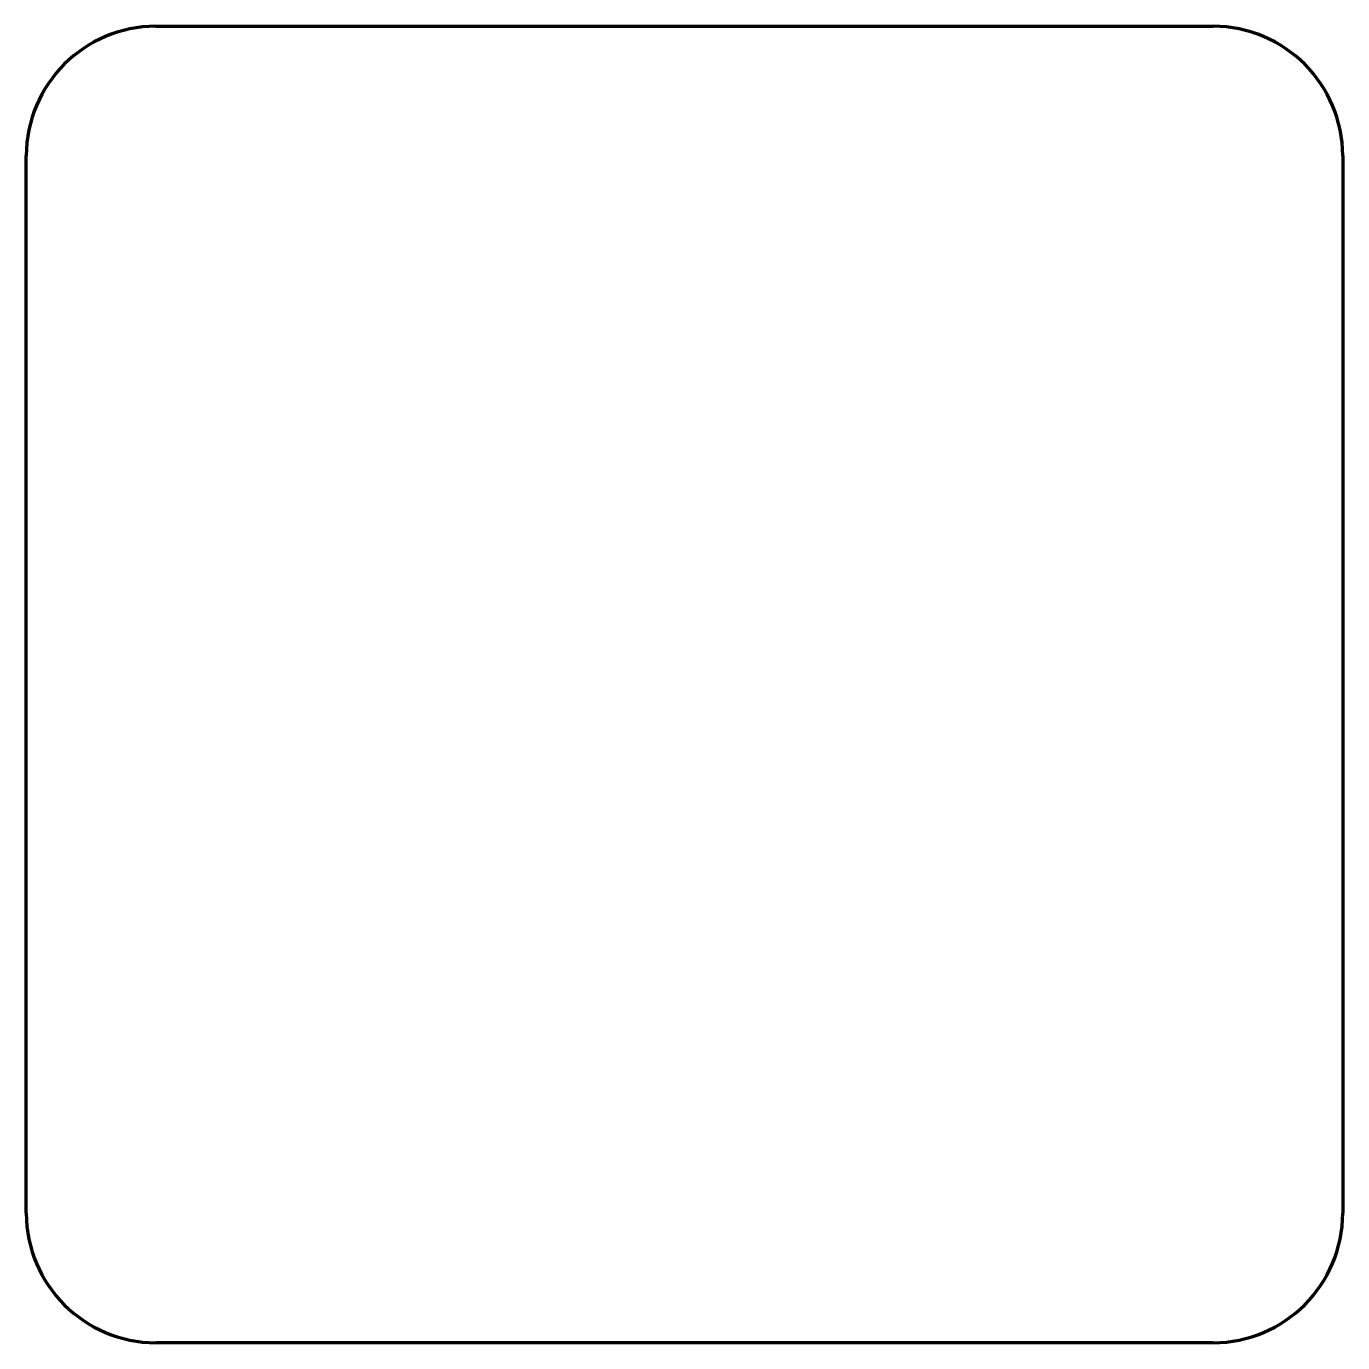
# Model space of a CAD drawing. Header units: millimetres. Extents: x 0 to 61, y 0 to 61.
import ezdxf

# ---------------------------------------------------------------- set-up
doc = ezdxf.new("R2010")
doc.units = ezdxf.units.MM
doc.layers.get('0').update_dxf_attribs({"color": 253, "lineweight": 70, "true_color": 0x8faf8f})

msp = doc.modelspace()

# ---------------------------------------------------------------- linework, layer by layer
for p, q in [((6, 61), (55, 61)), ((0, 6), (0, 55)), ((61, 55), (61, 6)), ((55, 0), (6, 0))]:
    msp.add_line(p, q)
for centre, start, end in [((6, 55), 90, 180), ((55, 55), 360, 90), ((6, 6), 180, 270), ((55, 6), 270, 360)]:
    msp.add_arc(centre, 6, start, end)

doc.saveas('drawing.dxf')
